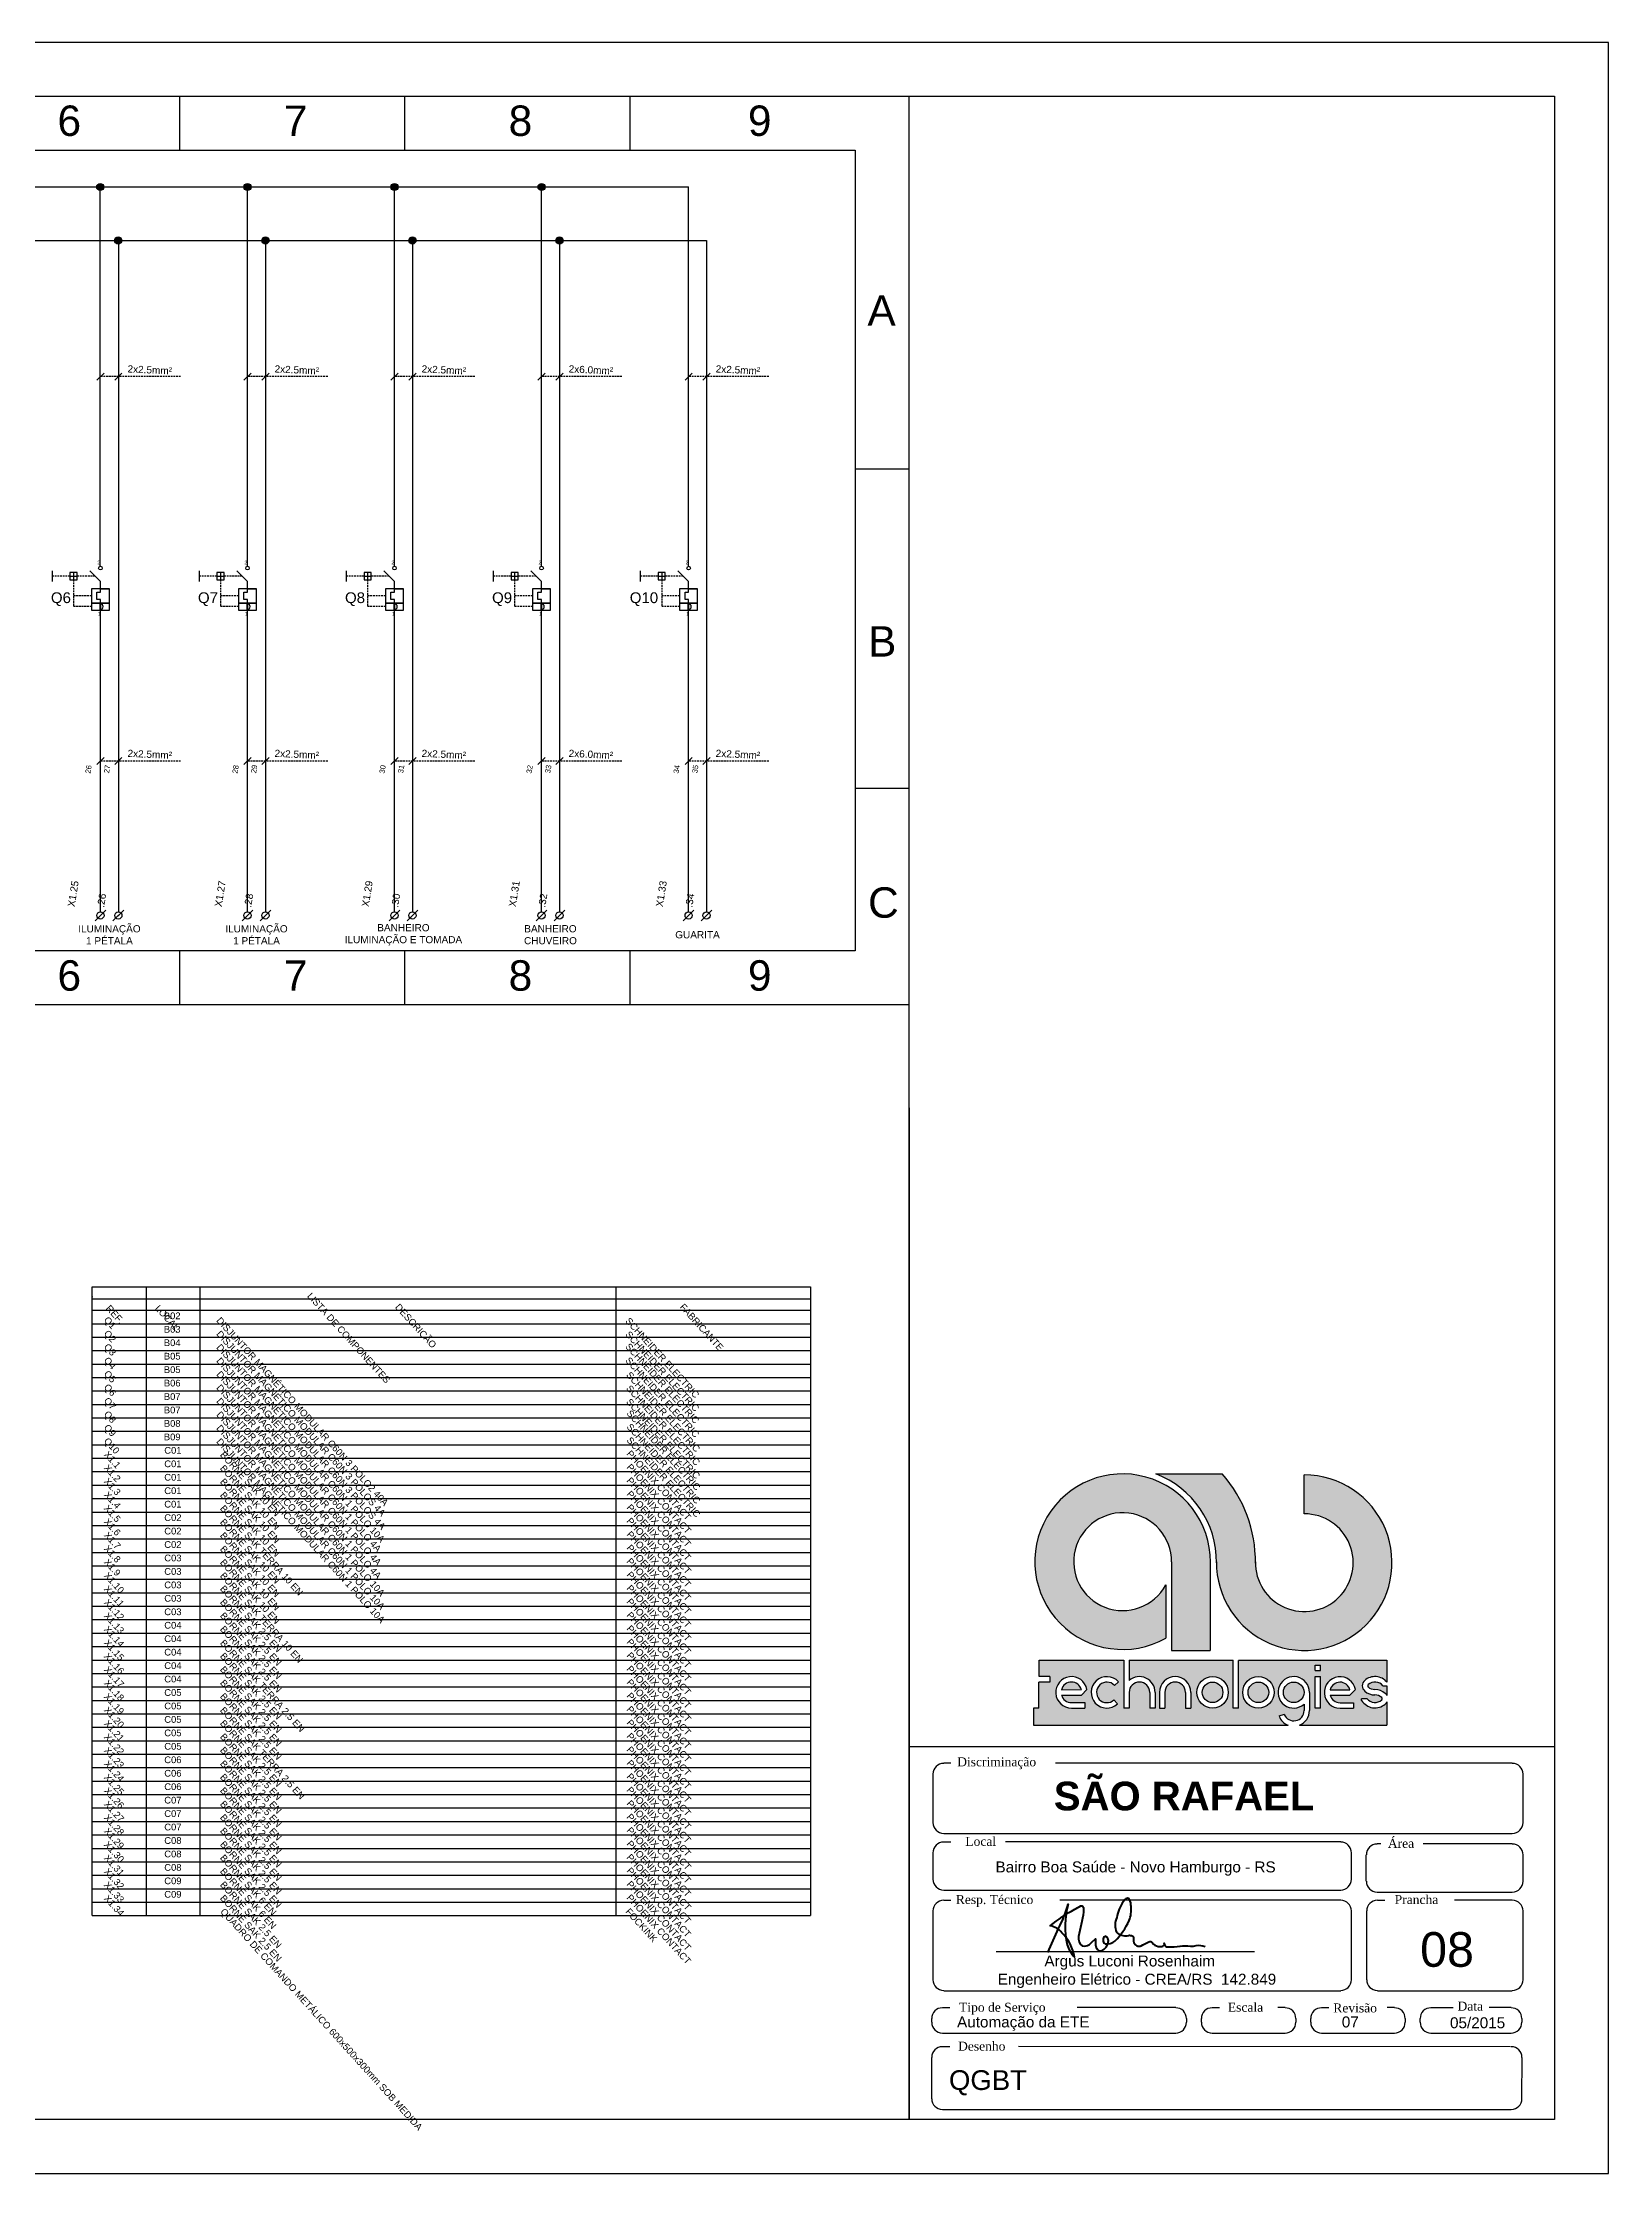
# Model space of a CAD drawing. Header units: millimetres. Extents: x 100 to 940, y 87 to 694.
# Drawn here: x 503 to 940, y 100 to 694 of the extents above; entities that cross this region are included whole.
import ezdxf
from ezdxf.enums import TextEntityAlignment as Align

# ---------------------------------------------------------------- set-up
doc = ezdxf.new("R2010")
doc.units = ezdxf.units.MM
doc.linetypes.add('DASHED', pattern=[0.75, 0.5, -0.25])
doc.layers.add('selo', color=7, linetype='Continuous')
doc.styles.add('Annotative', font='arial.ttf')
doc.styles.add('Notes', font='arial.ttf', dxfattribs={"height": 3})
doc.styles.get("Standard").update_dxf_attribs({"font": 'arial.ttf'})

msp = doc.modelspace()

# ---------------------------------------------------------------- hatches: boundary and pattern name
h = msp.add_hatch(color=256)
h.dxf.hatch_style = 1
h.paths.add_polyline_path([(520.47, 653.7, 1), (518.47, 653.7, 1)])
h = msp.add_hatch(color=256)
h.dxf.hatch_style = 1
h.paths.add_polyline_path([(561.53, 653.7, 1), (559.53, 653.7, 1)])
h = msp.add_hatch(color=256)
h.dxf.hatch_style = 1
h.paths.add_polyline_path([(602.53, 653.7, 1), (600.53, 653.7, 1)])
h = msp.add_hatch(color=256)
h.dxf.hatch_style = 1
h.paths.add_polyline_path([(643.53, 653.7, 1), (641.53, 653.7, 1)])
h = msp.add_hatch(color=256)
h.dxf.hatch_style = 1
h.paths.add_polyline_path([(525.47, 638.8, 1), (523.47, 638.8, 1)])
h = msp.add_hatch(color=256)
h.dxf.hatch_style = 1
h.paths.add_polyline_path([(566.53, 638.8, 1), (564.53, 638.8, 1)])
h = msp.add_hatch(color=256)
h.dxf.hatch_style = 1
h.paths.add_polyline_path([(607.53, 638.8, 1), (605.53, 638.8, 1)])
h = msp.add_hatch(color=256)
h.dxf.hatch_style = 1
h.paths.add_polyline_path([(648.53, 638.8, 1), (646.53, 638.8, 1)])
at = {"layer": 'selo'}
h = msp.add_hatch(color=0, dxfattribs=at)
h.dxf.hatch_style = 1
h.paths.add_polyline_path([(832.33, 294.98), (813.8, 294.98, -0.314958), (830.72, 270.21, 2.411144), (855.21, 294.7), (855.21, 283.86, -2.45129), (841.58, 270.52, 0.182443)])
h.paths.add_polyline_path([(835.35, 243.04), (806.37, 243.04), (806.37, 237.41, -0.642986), (813.63, 234.09), (813.63, 229.71), (812.12, 229.71), (812.12, 234.09, 1), (806.37, 234.09), (806.37, 229.71), (804.86, 229.71), (804.86, 243.04), (781.24, 243.04), (781.24, 238.48), (784.26, 238.48), (784.26, 236.97), (781.23, 236.97), (781.23, 229.71), (779.69, 229.71), (779.69, 224.92), (850.67, 224.92, -0.214084), (848.15, 227.48), (849.6, 227.91, 0.821242), (855.14, 229.01), (855.14, 230.78, -4.60202), (856.65, 234.09), (856.65, 229.01, -0.309238), (853.85, 224.92), (878.25, 224.92), (878.25, 231.45, -0.100697), (877.78, 230.83, -0.45988), (871.2, 231.81), (871.2, 232.32), (872.69, 232.32, 0.427074), (876.81, 232, 0.410877), (876.82, 232.63, 0.186203), (874.92, 233.36, -0.181325), (872.05, 234.44, -0.458616), (872.04, 237.41, -0.41774), (878.25, 236.93), (878.25, 243.04), (836.89, 243.04), (836.89, 229.71), (835.35, 229.71)])
h.paths.add_polyline_path([(834.02, 234.09, -1), (825.25, 234.09, -1)], flags=16)
h.paths.add_polyline_path([(832.51, 234.09, -1), (826.76, 234.09, -1)], flags=0)
h.paths.add_polyline_path([(846.79, 234.09, -1), (838.03, 234.09, -1)], flags=16)
h.paths.add_polyline_path([(845.28, 234.09, -1), (839.54, 234.09, -1)], flags=0)
h.paths.add_polyline_path([(823.59, 234.09), (823.59, 229.71), (822.08, 229.71), (822.08, 234.09, 1), (816.33, 234.09), (816.33, 229.71), (814.82, 229.71), (814.82, 234.09, -1)], flags=16)
h.paths.add_polyline_path([(858.22, 241.69), (859.76, 241.69), (859.76, 240.17), (858.22, 240.17)], flags=16)
h.paths.add_polyline_path([(858.22, 238.48), (859.76, 238.48), (859.76, 229.67), (858.22, 229.67)], flags=16)
h.paths.add_polyline_path([(869.47, 234.88), (867.94, 233.3), (862.39, 233.3, 0.338023), (865.17, 231.18), (868.91, 231.18), (868.91, 229.67), (865.17, 229.67, -2.123663)], flags=16)
h.paths.add_polyline_path([(862.38, 234.78, -0.767778), (867.94, 234.81)], flags=0)
h.paths.add_polyline_path([(803.38, 237.05), (802.27, 236.02, 2.414214), (802.1, 231.96), (803.12, 230.85, -2.414214)], flags=16)
h.paths.add_polyline_path([(794.59, 234.92), (793.05, 233.34), (787.51, 233.34, 0.338023), (790.28, 231.22), (794.03, 231.22), (794.03, 229.71), (790.28, 229.71, -2.123663)], flags=16)
h.paths.add_polyline_path([(793.05, 234.85), (787.5, 234.82, -0.767778)], flags=0)
h.paths.add_polyline_path([(826.76, 234.09, 1), (832.51, 234.09, 1)], flags=0)
h.paths.add_polyline_path([(845.28, 234.09, 1), (839.54, 234.09, 1)], flags=0)
h.paths.add_polyline_path([(849.39, 234.09, 1), (855.14, 234.09, 1)], flags=17)
h.paths.add_polyline_path([(867.94, 234.81, 0.767778), (862.38, 234.78)], flags=0)
h.paths.add_polyline_path([(874.9, 234.87, -0.181325), (877.77, 233.8, -0.101013), (878.25, 233.18), (878.25, 235.92), (877.13, 235.92, 0.427074), (873.01, 236.24, 0.410877), (873, 235.61, 0.186203)], flags=17)
h.paths.add_polyline_path([(793.05, 234.85, 0.767778), (787.5, 234.82)], flags=0)
h = msp.add_hatch(color=0, dxfattribs=at)
h.dxf.hatch_style = 1
h.paths.add_polyline_path([(816.57, 249.21), (816.57, 264.06, -8.182778), (818.19, 270.43), (818.19, 245.77), (829, 245.77), (829, 270.37, 3.718524)])
h = msp.add_hatch(color=0, dxfattribs=at)
h.dxf.hatch_style = 1
h.paths.add_polyline_path([(787.5, 234.82), (793.05, 234.85, 0.767778)])
h.paths.add_polyline_path([(826.76, 234.09, 1), (832.51, 234.09, 1)])
h.paths.add_polyline_path([(839.54, 234.09, 1), (845.28, 234.09, 1)])
h.paths.add_polyline_path([(862.38, 234.78), (867.94, 234.81, 0.767778)])

# ---------------------------------------------------------------- linework, layer by layer
for p, q in [((541.67, 664), (541.67, 679)), ((604.44, 664), (604.44, 679)), ((667.22, 664), (667.22, 679)), ((745, 115), (745, 679)), ((178.09, 653.7), (683.53, 653.7)), ((519.47, 547.96), (519.47, 653.7)), ((560.53, 547.96), (560.53, 653.7)), ((601.53, 547.96), (601.53, 653.7)), ((642.53, 547.96), (642.53, 653.7)), ((683.53, 547.96), (683.53, 653.7)), ((193.09, 638.8), (688.53, 638.8)), ((524.53, 638.8), (524.53, 451.64)), ((565.53, 638.8), (565.53, 451.64)), ((606.53, 638.8), (606.53, 451.64)), ((647.53, 638.8), (647.53, 451.64)), ((688.53, 638.8), (688.53, 451.64)), ((520.53, 601.83), (518.53, 599.83)), ((525.53, 601.83), (523.53, 599.83)), ((561.53, 601.83), (559.53, 599.83)), ((566.53, 601.83), (564.53, 599.83)), ((602.53, 601.83), (600.53, 599.83)), ((607.53, 601.83), (605.53, 599.83)), ((643.53, 601.83), (641.53, 599.83)), ((648.53, 601.83), (646.53, 599.83)), ((684.53, 601.83), (682.53, 599.83)), ((689.53, 601.83), (687.53, 599.83)), ((745, 575), (730, 575)), ((506.03, 546.72), (506.03, 543.72)), ((519.53, 543.72), (516.53, 546.72)), ((547.03, 546.72), (547.03, 543.72)), ((560.53, 543.72), (557.53, 546.72)), ((588.03, 546.72), (588.03, 543.72)), ((601.53, 543.72), (598.53, 546.72)), ((629.03, 546.72), (629.03, 543.72)), ((642.53, 543.72), (639.53, 546.72)), ((670.03, 546.72), (670.03, 543.72)), ((683.53, 543.72), (680.53, 546.72)), ((511.03, 545.22), (513.03, 545.22)), ((512.03, 546.22), (512.03, 544.22)), ((518.53, 538.72), (518.53, 540.72)), ((518.53, 540.72), (519.53, 540.71)), ((519.53, 541.72), (519.53, 543.72)), ((519.53, 540.71), (519.53, 541.72)), ((519.53, 541.72), (522.03, 541.72)), ((552.03, 545.22), (554.03, 545.22)), ((553.03, 546.22), (553.03, 544.22)), ((559.53, 538.72), (559.53, 540.72)), ((559.53, 540.72), (560.53, 540.71)), ((560.53, 541.72), (560.53, 543.72)), ((560.53, 540.71), (560.53, 541.72)), ((560.53, 541.72), (563.03, 541.72)), ((593.03, 545.22), (595.03, 545.22)), ((594.03, 546.22), (594.03, 544.22)), ((600.53, 538.72), (600.53, 540.72)), ((600.53, 540.72), (601.53, 540.71)), ((601.53, 541.72), (601.53, 543.72)), ((601.53, 540.71), (601.53, 541.72)), ((601.53, 541.72), (604.03, 541.72)), ((634.03, 545.22), (636.03, 545.22)), ((635.03, 546.22), (635.03, 544.22)), ((641.53, 538.72), (641.53, 540.72)), ((641.53, 540.72), (642.53, 540.71)), ((642.53, 541.72), (642.53, 543.72)), ((642.53, 540.71), (642.53, 541.72)), ((642.53, 541.72), (645.03, 541.72)), ((675.03, 545.22), (677.03, 545.22)), ((676.03, 546.22), (676.03, 544.22)), ((682.53, 538.72), (682.53, 540.72)), ((682.53, 540.72), (683.53, 540.71)), ((683.53, 541.72), (683.53, 543.72)), ((683.53, 540.71), (683.53, 541.72)), ((683.53, 541.72), (686.03, 541.72)), ((519.53, 538.72), (518.53, 538.72)), ((519.53, 537.72), (519.53, 538.72)), ((519.53, 451.64), (519.53, 535.72)), ((560.53, 538.72), (559.53, 538.72)), ((560.53, 537.72), (560.53, 538.72)), ((560.53, 451.64), (560.53, 535.72)), ((601.53, 538.72), (600.53, 538.72)), ((601.53, 537.72), (601.53, 538.72)), ((601.53, 451.64), (601.53, 535.72)), ((642.53, 538.72), (641.53, 538.72)), ((642.53, 537.72), (642.53, 538.72)), ((642.53, 451.64), (642.53, 535.72)), ((683.53, 538.72), (682.53, 538.72)), ((683.53, 537.72), (683.53, 538.72)), ((683.53, 451.64), (683.53, 535.72)), ((520.53, 494.68), (518.53, 492.68)), ((525.53, 494.68), (523.53, 492.68)), ((561.53, 494.68), (559.53, 492.68)), ((566.53, 494.68), (564.53, 492.68)), ((602.53, 494.68), (600.53, 492.68)), ((607.53, 494.68), (605.53, 492.68)), ((643.53, 494.68), (641.53, 492.68)), ((648.53, 494.68), (646.53, 492.68)), ((684.53, 494.68), (682.53, 492.68)), ((689.53, 494.68), (687.53, 492.68)), ((745, 486), (730, 486)), ((518.03, 449.14), (521.03, 452.14)), ((523.03, 449.14), (526.03, 452.14)), ((559.03, 449.14), (562.03, 452.14)), ((564.03, 449.14), (567.03, 452.14)), ((600.03, 449.14), (603.03, 452.14)), ((605.03, 449.14), (608.03, 452.14)), ((641.03, 449.14), (644.03, 452.14)), ((646.03, 449.14), (649.03, 452.14)), ((682.03, 449.14), (685.03, 452.14)), ((687.03, 449.14), (690.03, 452.14)), ((541.67, 425.74), (541.67, 440.74)), ((604.44, 425.74), (604.44, 440.74)), ((667.22, 425.74), (667.22, 440.74)), ((730, 425.74), (165, 425.74)), ((745, 425.74), (730, 425.74)), ((745, 397), (745, 115)), ((517.24, 171.85), (517.24, 347.08)), ((517.24, 347.08), (717.49, 347.08)), ((532.24, 347.08), (532.24, 171.85)), ((547.24, 347.08), (547.24, 171.85)), ((663.25, 347.08), (663.25, 171.85)), ((717.49, 347.08), (717.49, 171.85)), ((517.24, 343.82), (717.49, 343.82)), ((517.24, 340.6), (717.49, 340.6)), ((517.24, 336.85), (717.49, 336.85)), ((517.24, 333.1), (717.49, 333.1)), ((517.24, 329.35), (717.49, 329.35)), ((517.24, 325.6), (717.49, 325.6)), ((517.24, 321.85), (717.49, 321.85)), ((517.24, 318.1), (717.49, 318.1)), ((517.24, 314.35), (717.49, 314.35)), ((517.24, 310.6), (717.49, 310.6)), ((517.24, 306.85), (717.49, 306.85)), ((517.24, 303.1), (717.49, 303.1)), ((517.24, 299.35), (717.49, 299.35)), ((517.24, 295.6), (717.49, 295.6)), ((517.24, 291.85), (717.49, 291.85)), ((517.24, 288.1), (717.49, 288.1)), ((517.24, 284.35), (717.49, 284.35)), ((517.24, 280.6), (717.49, 280.6)), ((517.24, 276.85), (717.49, 276.85)), ((517.24, 273.1), (717.49, 273.1)), ((517.24, 269.35), (717.49, 269.35)), ((517.24, 265.6), (717.49, 265.6)), ((517.24, 261.85), (717.49, 261.85)), ((517.24, 258.1), (717.49, 258.1)), ((517.24, 254.35), (717.49, 254.35)), ((517.24, 250.6), (717.49, 250.6)), ((517.24, 246.85), (717.49, 246.85)), ((517.24, 243.1), (717.49, 243.1)), ((517.24, 239.35), (717.49, 239.35)), ((517.24, 235.6), (717.49, 235.6)), ((517.24, 235.6), (717.49, 235.6)), ((517.24, 231.85), (717.49, 231.85)), ((517.24, 228.1), (717.49, 228.1)), ((517.24, 224.35), (717.49, 224.35)), ((517.24, 220.6), (717.49, 220.6)), ((517.24, 216.85), (717.49, 216.85)), ((517.24, 213.1), (717.49, 213.1)), ((517.24, 209.35), (717.49, 209.35)), ((517.24, 205.6), (717.49, 205.6)), ((517.24, 201.85), (717.49, 201.85)), ((517.24, 198.1), (717.49, 198.1)), ((517.24, 194.35), (717.49, 194.35)), ((517.24, 190.6), (717.49, 190.6)), ((517.24, 186.85), (717.49, 186.85)), ((517.24, 183.1), (717.49, 183.1)), ((517.24, 179.35), (717.49, 179.35)), ((517.24, 175.6), (717.49, 175.6)), ((517.24, 171.85), (717.49, 171.85))]:
    msp.add_line(p, q)
at = {"linetype": 'DASHED'}
for p, q in [((541.89, 600.83), (519.53, 600.83)), ((582.89, 600.83), (560.53, 600.83)), ((623.89, 600.83), (601.53, 600.83)), ((664.89, 600.83), (642.53, 600.83)), ((705.89, 600.83), (683.53, 600.83)), ((511.03, 545.22), (506.03, 545.22)), ((512.03, 544.22), (512.03, 536.72)), ((518.03, 545.22), (513.03, 545.22)), ((552.03, 545.22), (547.03, 545.22)), ((553.03, 544.22), (553.03, 536.72)), ((559.03, 545.22), (554.03, 545.22)), ((593.03, 545.22), (588.03, 545.22)), ((594.03, 544.22), (594.03, 536.72)), ((600.03, 545.22), (595.03, 545.22)), ((634.03, 545.22), (629.03, 545.22)), ((635.03, 544.22), (635.03, 536.72)), ((641.03, 545.22), (636.03, 545.22)), ((675.03, 545.22), (670.03, 545.22)), ((676.03, 544.22), (676.03, 536.72)), ((682.03, 545.22), (677.03, 545.22)), ((517.03, 539.72), (512.03, 539.72)), ((517.03, 536.72), (512.03, 536.72)), ((558.03, 539.72), (553.03, 539.72)), ((558.03, 536.72), (553.03, 536.72)), ((599.03, 539.72), (594.03, 539.72)), ((599.03, 536.72), (594.03, 536.72)), ((640.03, 539.72), (635.03, 539.72)), ((640.03, 536.72), (635.03, 536.72)), ((681.03, 539.72), (676.03, 539.72)), ((681.03, 536.72), (676.03, 536.72)), ((541.89, 493.68), (519.53, 493.68)), ((582.89, 493.68), (560.53, 493.68)), ((623.89, 493.68), (601.53, 493.68)), ((664.89, 493.68), (642.53, 493.68)), ((705.89, 493.68), (683.53, 493.68))]:
    msp.add_line(p, q, dxfattribs=at)
at = {"lineweight": 40}
for p, q in [((519.53, 535.72), (519.53, 537.72)), ((560.53, 535.72), (560.53, 537.72)), ((601.53, 535.72), (601.53, 537.72)), ((642.53, 535.72), (642.53, 537.72)), ((683.53, 535.72), (683.53, 537.72))]:
    msp.add_line(p, q, dxfattribs=at)
for points in [[(100, 100), (940, 100), (940, 693.94), (100, 693.94)], [(150, 679), (925, 679), (925, 115), (150, 115)], [(165, 664), (730, 664), (730, 440.74), (165, 440.74)], [(511.03, 544.22), (513.03, 544.22), (513.03, 546.22), (511.03, 546.22)], [(517.03, 537.72), (522.03, 537.72), (522.03, 541.71), (517.03, 541.72)], [(552.03, 544.22), (554.03, 544.22), (554.03, 546.22), (552.03, 546.22)], [(558.03, 537.72), (563.03, 537.72), (563.03, 541.71), (558.03, 541.72)], [(593.03, 544.22), (595.03, 544.22), (595.03, 546.22), (593.03, 546.22)], [(599.03, 537.72), (604.03, 537.72), (604.03, 541.71), (599.03, 541.72)], [(634.03, 544.22), (636.03, 544.22), (636.03, 546.22), (634.03, 546.22)], [(640.03, 537.72), (645.03, 537.72), (645.03, 541.71), (640.03, 541.72)], [(675.03, 544.22), (677.03, 544.22), (677.03, 546.22), (675.03, 546.22)], [(681.03, 537.72), (686.03, 537.72), (686.03, 541.71), (681.03, 541.72)], [(517.03, 535.72), (522.03, 535.72), (522.03, 537.72), (517.03, 537.72)], [(558.03, 535.72), (563.03, 535.72), (563.03, 537.72), (558.03, 537.72)], [(599.03, 535.72), (604.03, 535.72), (604.03, 537.72), (599.03, 537.72)], [(640.03, 535.72), (645.03, 535.72), (645.03, 537.72), (640.03, 537.72)], [(681.03, 535.72), (686.03, 535.72), (686.03, 537.72), (681.03, 537.72)]]:
    msp.add_lwpolyline(points, close=True)
for centre, radius in [((519.47, 653.7), 1), ((560.53, 653.7), 1), ((601.53, 653.7), 1), ((642.53, 653.7), 1), ((524.47, 638.8), 1), ((565.53, 638.8), 1), ((606.53, 638.8), 1), ((647.53, 638.8), 1), ((519.53, 547.46), 0.5), ((560.53, 547.46), 0.5), ((601.53, 547.46), 0.5), ((642.53, 547.46), 0.5), ((683.53, 547.46), 0.5), ((519.53, 450.64), 1), ((524.53, 450.64), 1), ((560.53, 450.64), 1), ((565.53, 450.64), 1), ((601.53, 450.64), 1), ((606.53, 450.64), 1), ((642.53, 450.64), 1), ((647.53, 450.64), 1), ((683.53, 450.64), 1), ((688.53, 450.64), 1)]:
    msp.add_circle(centre, radius)
for centre in [(519.53, 536.72), (560.53, 536.72), (601.53, 536.72), (642.53, 536.72), (683.53, 536.72)]:
    msp.add_arc(centre, 0.75, 270, 90)
for p in [(524.53, 450.64), (517.24, 344.35), (517.24, 344.35)]:
    msp.add_point(p)
at = {"layer": 'selo', "color": 0}
for p, q in [((813.8, 294.98), (832.33, 294.98)), ((855.21, 283.86), (855.21, 294.7)), ((818.19, 270.43), (818.19, 245.77)), ((829, 270.37), (829, 245.77)), ((816.57, 264.06), (816.57, 249.21)), ((818.19, 245.77), (829, 245.77)), ((781.24, 238.48), (781.24, 243.04)), ((781.24, 243.04), (804.86, 243.04)), ((784.26, 238.48), (781.24, 238.48)), ((784.26, 238.48), (784.26, 236.97)), ((804.86, 243.04), (804.86, 229.71)), ((806.37, 243.04), (806.37, 237.41)), ((806.37, 243.04), (835.35, 243.04)), ((835.35, 229.71), (835.35, 243.04)), ((836.89, 243.04), (878.25, 243.04)), ((836.89, 229.71), (836.89, 243.01)), ((858.22, 240.17), (858.22, 241.69)), ((858.22, 241.69), (859.76, 241.69)), ((858.22, 240.17), (859.76, 240.17)), ((858.22, 229.67), (858.22, 238.48)), ((858.22, 238.48), (859.76, 238.48)), ((859.76, 240.17), (859.76, 241.69)), ((859.76, 229.67), (859.76, 238.48)), ((878.25, 243.04), (878.25, 236.93)), ((781.23, 229.71), (781.23, 236.97)), ((784.26, 236.97), (781.23, 236.97)), ((787.5, 234.82), (793.05, 234.85)), ((787.51, 233.34), (793.05, 233.34)), ((793.05, 233.34), (794.59, 234.92)), ((802.1, 231.96), (803.12, 230.85)), ((802.27, 236.02), (803.38, 237.05)), ((806.37, 234.09), (806.37, 229.71)), ((812.12, 234.09), (812.12, 229.71)), ((813.63, 234.09), (813.63, 229.71)), ((814.82, 234.09), (814.82, 229.71)), ((816.33, 234.09), (816.33, 229.71)), ((822.08, 234.09), (822.08, 229.71)), ((823.59, 234.09), (823.59, 229.71)), ((856.65, 234.09), (856.65, 229.01)), ((862.38, 234.78), (867.94, 234.81)), ((862.39, 233.3), (867.94, 233.3)), ((867.94, 233.3), (869.47, 234.88)), ((872.69, 232.32), (871.2, 232.32)), ((871.2, 231.81), (871.2, 232.32)), ((877.13, 235.92), (878.25, 235.92)), ((878.25, 235.92), (878.25, 233.18)), ((781.23, 229.71), (779.69, 229.71)), ((779.69, 229.71), (779.69, 224.92)), ((790.28, 231.22), (794.03, 231.22)), ((790.28, 229.71), (794.03, 229.71)), ((794.03, 231.22), (794.03, 229.71)), ((806.37, 229.71), (804.86, 229.71)), ((813.63, 229.71), (812.12, 229.71)), ((814.82, 229.71), (816.33, 229.71)), ((822.08, 229.71), (823.59, 229.71)), ((830.17, 229.74), (829.63, 229.71)), ((836.89, 229.71), (835.35, 229.71)), ((849.6, 227.91), (848.15, 227.48)), ((855.14, 230.78), (855.14, 229.01)), ((859.76, 229.67), (858.22, 229.67)), ((865.17, 231.18), (868.91, 231.18)), ((865.17, 229.67), (868.91, 229.67)), ((868.91, 231.18), (868.91, 229.67)), ((878.25, 231.45), (878.25, 224.92)), ((779.69, 224.92), (850.67, 224.92)), ((853.85, 224.92), (878.25, 224.92)), ((745, 219), (925, 219)), ((756.69, 214.33), (754.66, 214.33)), ((913.21, 214.33), (785.84, 214.33)), ((751.61, 211.28), (751.61, 197.78)), ((916.26, 197.78), (916.26, 211.28)), ((754.66, 194.73), (913.21, 194.73)), ((754.66, 192.4), (756.69, 192.4)), ((865.35, 192.4), (771.93, 192.4)), ((876.56, 191.84), (875.51, 191.84)), ((913.21, 191.84), (888.36, 191.84)), ((751.61, 189.35), (751.61, 181.99)), ((868.39, 181.99), (868.39, 189.35)), ((872.46, 181.43), (872.46, 188.79)), ((916.26, 181.43), (916.26, 188.79)), ((754.66, 178.94), (865.35, 178.94)), ((875.51, 178.39), (913.21, 178.39)), ((751.61, 173.14), (751.61, 153.98)), ((754.66, 176.19), (756.69, 176.19)), ((865.35, 176.19), (787, 176.19)), ((868.39, 153.98), (868.39, 173.14)), ((872.55, 173.14), (872.55, 153.98)), ((875.6, 176.19), (877.63, 176.19)), ((913.21, 176.19), (897.13, 176.19)), ((916.26, 153.98), (916.26, 173.14)), ((769.31, 161.86), (841.3, 161.86)), ((754.66, 150.93), (865.35, 150.93)), ((875.6, 150.93), (913.21, 150.93)), ((751.26, 143.15), (751.26, 142.13)), ((754.31, 146.2), (756.34, 146.2)), ((819.36, 146.2), (791.92, 146.2)), ((822.41, 142.13), (822.41, 143.15)), ((826.47, 143.15), (826.47, 142.13)), ((829.52, 146.2), (831.56, 146.2)), ((849.85, 146.2), (847.82, 146.2)), ((852.9, 142.13), (852.9, 143.15)), ((856.97, 143.15), (856.97, 142.13)), ((860.01, 146.2), (862.05, 146.2)), ((880.34, 146.2), (878.31, 146.2)), ((883.39, 142.13), (883.39, 143.15)), ((887.46, 143.15), (887.46, 142.13)), ((890.51, 146.2), (896.7, 146.2)), ((912.87, 146.2), (906.79, 146.2)), ((915.92, 142.13), (915.92, 143.15)), ((754.31, 139.08), (819.36, 139.08)), ((829.52, 139.08), (849.85, 139.08)), ((860.01, 139.08), (880.34, 139.08)), ((890.51, 139.08), (912.87, 139.08)), ((751.26, 132.31), (751.26, 120.82)), ((754.31, 135.36), (756.34, 135.36)), ((912.72, 135.31), (775.47, 135.36)), ((915.89, 120.81), (915.94, 132.31)), ((754.31, 117.82), (912.89, 117.82))]:
    msp.add_line(p, q, dxfattribs=at)
msp.add_lwpolyline([(745, 115), (745, 219), (925, 219), (925, 115)], close=True, dxfattribs=at)
at = {"layer": 'selo', "color": 0, "linetype": 'Continuous', "lineweight": 40, "transparency": 33554687}
msp.add_lwpolyline([(783.71, 161.57), (786.63, 168.22, 0.05993), (789.33, 175.04, 0.114734), (789.08, 163.67, 0.105575), (791.11, 160.29, 0.152792), (787.63, 167.08, 0.174248), (784.39, 169.03, -0.042414), (791.18, 173.62, 0.031525), (792.89, 174.61, -0.590951), (793.63, 173.83, -0.072), (793.17, 170.24), (792.28, 166.01, 0.292783), (793.28, 163.42, 0.292783), (795.87, 164.34), (797.01, 165.37, 0.084237), (797.12, 163.21, 0.426622), (798.79, 162.03, 0.240648), (800.53, 164.41, 0.382176), (799.64, 166.16, 0.493606), (799.64, 163.99, 0.220907), (802.42, 164.77, 0.080728), (806.4, 170.45, 0.11357), (806.91, 174.35, 0.101958), (806.48, 176.38, 0.356196), (805.74, 176.66, 0.192525), (804.76, 175.82, 0.098877), (802.91, 171.31, 0.195151), (802.81, 167.22, 0.246302), (805.86, 166.26, -0.124424), (807.06, 166.31, -0.323775), (807.56, 165.76, 0.115641), (807.71, 164.34, 0.432756), (809.7, 163.42, -0.031443), (811.86, 164.54, -0.343208), (812.82, 164.33, 0.248336), (814.47, 163.28), (815.44, 163.24, 0.553873), (816.15, 164.19, 0.474188), (817.24, 163.13, 0.048993), (820.55, 163.35, -0.070964), (823.46, 163.31, 0.086771), (825.09, 163.52, -0.151332), (827.53, 163.24)], format="xyb", dxfattribs=at)
at = {"layer": 'selo', "color": 0}
for centre, radius in [((829.63, 234.09), 4.38), ((842.41, 234.09), 4.38), ((829.63, 234.09), 2.87), ((842.41, 234.09), 2.87), ((852.26, 234.09), 2.87)]:
    msp.add_circle(centre, radius, dxfattribs=at)
for centre, radius, start, end in [((804.54, 270.51), 24.47, 359.67995, 299.47158), ((804.56, 270.5), 26.17, 359.37989, 69.30885), ((855.19, 270.24), 24.47, 179.36588, 89.95278), ((804.56, 270.5), 37.02, 359.35419, 41.3911), ((804.55, 270.5), 13.64, 359.69791, 331.82812), ((855.21, 270.23), 13.63, 178.81377, 90), ((790.28, 234.09), 4.38, 10.86006, 270), ((800.16, 234.08), 4.38, 42.62208, 312.62208), ((809.24, 234.09), 4.38, 0, 130.96179), ((819.2, 234.09), 4.38, 0, 180), ((852.26, 234.09), 4.38, 0, 310.96179), ((865.17, 234.05), 4.38, 10.86006, 270), ((874.91, 234.1), 4.38, 40.22623, 130.91522), ((790.28, 234.09), 2.87, 15.26166, 165.32676), ((790.28, 234.09), 2.87, 195.29423, 270), ((800.16, 234.08), 2.87, 42.62208, 312.62208), ((809.24, 234.09), 2.87, 0, 180), ((819.2, 234.09), 2.87, 0, 180), ((865.17, 234.05), 2.87, 15.26166, 165.32676), ((865.17, 234.05), 2.87, 195.29423, 270), ((874.91, 234.14), 4.38, 212.12828, 310.91522), ((873.33, 235.92), 1.96, 130.76197, 229.30976), ((874.91, 237.73), 4.37, 229.01082, 270.04177), ((874.91, 234.13), 2.86, 219.28503, 311.78937), ((873.33, 235.92), 0.45, 127.13552, 232.25915), ((874.9, 237.7), 2.82, 227.77573, 270.15365), ((874.91, 234.11), 2.86, 39.28503, 131.78937), ((874.91, 230.51), 4.37, 49.01082, 90.04177), ((874.92, 230.54), 2.82, 47.77573, 90.15365), ((876.49, 232.32), 0.45, 307.13552, 52.25915), ((876.49, 232.32), 1.96, 26.23751, 49.30976), ((852.26, 229.01), 4.38, 200.39961, 248.7344), ((852.26, 229.01), 2.87, 202.42288, 0), ((852.26, 229.01), 4.38, 291.2656, 0), ((876.49, 232.32), 1.96, 310.76197, 333.76249), ((754.66, 211.28), 3, 90, 180), ((913.21, 211.28), 3, 0, 90), ((754.66, 197.78), 3, 180, 270), ((913.21, 197.78), 3, 270, 0), ((754.66, 189.35), 3, 90, 180), ((865.35, 189.35), 3, 0, 90), ((875.51, 188.79), 3, 90, 180), ((913.21, 188.79), 3, 0, 90), ((754.66, 181.99), 3, 180, 270), ((865.35, 181.99), 3, 270, 0), ((875.51, 181.43), 3, 180, 270), ((913.21, 181.43), 3, 270, 0), ((754.66, 173.14), 3, 90, 180), ((865.35, 173.14), 3, 0, 90), ((875.6, 173.14), 3, 90, 180), ((913.21, 173.14), 3, 0, 90), ((754.66, 153.98), 3, 180, 270), ((865.35, 153.98), 3, 270, 0), ((875.6, 153.98), 3, 180, 270), ((913.21, 153.98), 3, 270, 0), ((754.31, 143.15), 3, 90, 180), ((819.36, 143.15), 3, 0, 90), ((829.52, 143.15), 3, 90, 180), ((849.85, 143.15), 3, 0, 90), ((860.01, 143.15), 3, 90, 180), ((880.34, 143.15), 3, 0, 90), ((890.51, 143.15), 3, 90, 180), ((912.87, 143.15), 3, 0, 90), ((754.31, 142.13), 3, 180, 270), ((819.36, 142.13), 3, 270, 0), ((829.52, 142.13), 3, 180, 270), ((849.85, 142.13), 3, 270, 0), ((860.01, 142.13), 3, 180, 270), ((880.34, 142.13), 3, 270, 0), ((890.51, 142.13), 3, 180, 270), ((912.87, 142.13), 3, 270, 0), ((754.31, 132.31), 3, 90, 180), ((912.89, 132.31), 3, 0, 90), ((754.31, 120.82), 3, 180, 270), ((912.89, 120.82), 3, 270, 0)]:
    msp.add_arc(centre, radius, start, end, dxfattribs=at)

# ---------------------------------------------------------------- texts
at = {"style": 'Notes'}
for s, height, p in [('6', 8.48, (507.55, 667.93)), ('7', 8.48, (570.69, 667.93)), ('8', 8.48, (633.34, 667.93)), ('9', 8.48, (700.07, 667.93)), ('A', 8.48, (733.39, 615.03)), ('2', 1, (518.69, 548.53)), ('2', 1, (559.69, 548.53)), ('2', 1, (600.69, 548.53)), ('2', 1, (641.69, 548.53)), ('2', 1, (682.69, 548.53)), ('Q6', 3, (505.72, 537.71)), ('Q7', 3, (546.72, 537.71)), ('Q8', 3, (587.72, 537.71)), ('Q9', 3, (628.72, 537.71)), ('Q10', 3, (667.12, 537.71)), ('1', 1, (518.84, 534.19)), ('1', 1, (559.84, 534.19)), ('1', 1, (600.84, 534.19)), ('1', 1, (641.84, 534.19)), ('1', 1, (682.84, 534.19)), ('B', 8.48, (733.57, 522.79)), ('C', 8.48, (733.57, 450.01)), ('6', 8.48, (507.55, 429.67)), ('7', 8.48, (570.69, 429.67)), ('8', 8.48, (633.34, 429.67)), ('9', 8.48, (700.07, 429.67)), ('B02', 1.875, (537.21, 338.1)), ('B03', 1.875, (537.21, 334.35)), ('B04', 1.875, (537.21, 330.6)), ('B05', 1.875, (537.21, 326.85)), ('B05', 1.875, (537.21, 323.1)), ('B06', 1.875, (537.21, 319.35)), ('B07', 1.875, (537.21, 315.6)), ('B07', 1.875, (537.21, 311.85)), ('B08', 1.875, (537.21, 308.1)), ('B09', 1.875, (537.21, 304.35)), ('C01', 1.875, (537.33, 300.6)), ('C01', 1.875, (537.33, 296.85)), ('C01', 1.875, (537.33, 293.1)), ('C01', 1.875, (537.33, 289.35)), ('C01', 1.875, (537.33, 285.6)), ('C02', 1.875, (537.33, 281.85)), ('C02', 1.875, (537.33, 278.1)), ('C02', 1.875, (537.33, 274.35)), ('C03', 1.875, (537.33, 270.6)), ('C03', 1.875, (537.33, 266.85)), ('C03', 1.875, (537.33, 263.1)), ('C03', 1.875, (537.33, 259.35)), ('C03', 1.875, (537.33, 255.6)), ('C04', 1.875, (537.33, 251.85)), ('C04', 1.875, (537.33, 248.1)), ('C04', 1.875, (537.33, 244.35)), ('C04', 1.875, (537.33, 240.6)), ('C04', 1.875, (537.33, 236.85)), ('C05', 1.875, (537.33, 233.1)), ('C05', 1.875, (537.33, 229.35)), ('C05', 1.875, (537.33, 225.6)), ('C05', 1.875, (537.33, 221.85)), ('C05', 1.875, (537.33, 218.1)), ('C06', 1.875, (537.33, 214.35)), ('C06', 1.875, (537.33, 210.6)), ('C06', 1.875, (537.33, 206.85)), ('C07', 1.875, (537.33, 203.1)), ('C07', 1.875, (537.33, 199.35)), ('C07', 1.875, (537.33, 195.6)), ('C08', 1.875, (537.33, 191.85)), ('C08', 1.875, (537.33, 188.1)), ('C08', 1.875, (537.33, 184.35)), ('C09', 1.875, (537.33, 180.6)), ('C09', 1.875, (537.33, 176.85))]:
    msp.add_text(s, height=height, dxfattribs=at).set_placement(p)
for s, height, rotation, p in [('2x2.5mm²', 2, 357.27678, (527.04, 602.01)), ('2x2.5mm²', 2, 357.27678, (568.04, 602.01)), ('2x2.5mm²', 2, 357.27678, (609.04, 602.01)), ('2x6.0mm²', 2, 357.27678, (650.04, 602.01)), ('2x2.5mm²', 2, 357.27678, (691.04, 602.01)), ('2x2.5mm²', 2, 357.27678, (527.04, 494.86)), ('2x2.5mm²', 2, 357.27678, (568.04, 494.86)), ('2x2.5mm²', 2, 357.27678, (609.04, 494.86)), ('2x6.0mm²', 2, 357.27678, (650.04, 494.86)), ('2x2.5mm²', 2, 357.27678, (691.04, 494.86)), ('LISTA DE COMPONENTES', 1.875, 312.16458, (577.03, 344.44)), ('Q1', 1.875, 312.16458, (520.34, 337.78)), ('REF.', 1.875, 312.16458, (520.9, 341.02)), ('LOCAL.', 1.875, 312.16458, (534.61, 341.02)), ('DISJUNTOR MAGNÉTICO MODULAR C60N 3 POLO2 40A', 1.875, 312.16458, (551.71, 337.63)), ('DESCRIÇÃO', 1.875, 312.16458, (601.55, 341.37)), ('FABRICANTE', 1.875, 312.16458, (680.91, 341.39)), ('Q2', 1.875, 312.16458, (520.34, 334.03)), ('DISJUNTOR MAGNÉTICO MODULAR C60N 3 POLOS 4A', 1.875, 312.16458, (551.71, 333.88)), ('SCHNEIDER ELECTRIC', 1.875, 312.16458, (665.75, 337.49)), ('SCHNEIDER ELECTRIC', 1.875, 312.16458, (665.75, 333.74)), ('Q3', 1.875, 312.16458, (520.34, 330.28)), ('Q4', 1.875, 312.16458, (520.34, 326.53)), ('DISJUNTOR MAGNÉTICO MODULAR C60N 3 POLOS 4A', 1.875, 312.16458, (551.71, 330.13)), ('DISJUNTOR MAGNÉTICO MODULAR C60N 1 POLO 10A', 1.875, 312.16458, (551.71, 326.38)), ('SCHNEIDER ELECTRIC', 1.875, 312.16458, (665.75, 330.35)), ('SCHNEIDER ELECTRIC', 1.875, 312.16458, (665.75, 326.49)), ('Q5', 1.875, 312.16458, (520.34, 322.78)), ('DISJUNTOR MAGNÉTICO MODULAR C60N 1 POLO 4A', 1.875, 312.16458, (551.71, 322.63)), ('SCHNEIDER ELECTRIC', 1.875, 312.16458, (665.98, 322.43)), ('Q6', 1.875, 312.16458, (520.34, 319.03)), ('Q7', 1.875, 312.16458, (520.34, 315.28)), ('DISJUNTOR MAGNÉTICO MODULAR C60N 1 POLO 4A', 1.875, 312.16458, (551.71, 318.88)), ('DISJUNTOR MAGNÉTICO MODULAR C60N 1 POLO 4A', 1.875, 312.16458, (551.71, 315.13)), ('SCHNEIDER ELECTRIC', 1.875, 312.16458, (665.98, 318.68)), ('SCHNEIDER ELECTRIC', 1.875, 312.16458, (665.98, 314.93)), ('Q8', 1.875, 312.16458, (520.34, 311.53)), ('DISJUNTOR MAGNÉTICO MODULAR C60N 1 POLO 10A', 1.875, 312.16458, (551.71, 311.38)), ('SCHNEIDER ELECTRIC', 1.875, 312.16458, (666.1, 311.74)), ('SCHNEIDER ELECTRIC', 1.875, 312.16458, (666.1, 307.99)), ('Q9', 1.875, 312.16458, (520.34, 307.78)), ('Q10', 1.875, 312.16458, (520.34, 304.03)), ('DISJUNTOR MAGNÉTICO MODULAR C60N 1 POLO 10A', 1.875, 312.16458, (551.71, 307.63)), ('DISJUNTOR MAGNÉTICO MODULAR C60N 1 POLO 10A', 1.875, 312.16458, (551.71, 303.88)), ('SCHNEIDER ELECTRIC', 1.875, 312.16458, (666.1, 304.24)), ('X1.1', 1.875, 312.16458, (520.35, 300.28)), ('X1.2', 1.875, 312.16458, (520.35, 296.53)), ('BORNE SAK 10 EN', 1.875, 312.16458, (552.73, 300.19)), ('BORNE SAK 10 EN', 1.875, 312.16458, (552.73, 296.44)), ('PHOENIX CONTACT', 1.875, 312.16458, (666.1, 300.49)), ('PHOENIX CONTACT', 1.875, 312.16458, (666.1, 296.74)), ('X1.3', 1.875, 312.16458, (520.35, 292.78)), ('BORNE SAK 10 EN', 1.875, 312.16458, (552.73, 292.69)), ('PHOENIX CONTACT', 1.875, 312.16458, (666.1, 292.99)), ('X1.4', 1.875, 312.16458, (520.35, 289.03)), ('X1.5', 1.875, 312.16458, (520.35, 285.28)), ('BORNE SAK 10 EN', 1.875, 312.16458, (552.73, 288.94)), ('BORNE SAK TERRA 10 EN ', 1.875, 312.16458, (552.73, 285.24)), ('PHOENIX CONTACT', 1.875, 312.16458, (666.1, 289.24)), ('PHOENIX CONTACT', 1.875, 312.16458, (666.1, 285.49)), ('X1.6', 1.875, 312.16458, (520.35, 281.53)), ('BORNE SAK 10 EN', 1.875, 312.16458, (552.73, 281.44)), ('PHOENIX CONTACT', 1.875, 312.16458, (666.1, 281.74)), ('X1.7', 1.875, 312.16458, (520.35, 277.78)), ('X1.8', 1.875, 312.16458, (520.35, 274.03)), ('BORNE SAK 10 EN', 1.875, 312.16458, (552.73, 277.69)), ('BORNE SAK 10 EN', 1.875, 312.16458, (552.73, 273.94)), ('PHOENIX CONTACT', 1.875, 312.16458, (666.1, 277.99)), ('PHOENIX CONTACT', 1.875, 312.16458, (666.1, 274.24)), ('X1.9', 1.875, 312.16458, (520.35, 270.28)), ('X1.10', 1.875, 312.16458, (520.35, 266.53)), ('BORNE SAK 10 EN', 1.875, 312.16458, (552.73, 270.19)), ('BORNE SAK TERRA 10 EN ', 1.875, 312.16458, (552.73, 266.49)), ('PHOENIX CONTACT', 1.875, 312.16458, (666.1, 270.49)), ('PHOENIX CONTACT', 1.875, 312.16458, (666.1, 266.74)), ('X1.11', 1.875, 312.16458, (520.35, 262.78)), ('BORNE SAK 2.5 EN', 1.875, 312.16458, (552.73, 262.86)), ('PHOENIX CONTACT', 1.875, 312.16458, (666.1, 262.99)), ('X1:12', 1.875, 312.16458, (520.35, 259.03)), ('X1.13', 1.875, 312.16458, (520.35, 255.28)), ('BORNE SAK 2.5 EN', 1.875, 312.16458, (552.73, 259.11)), ('BORNE SAK 2.5 EN', 1.875, 312.16458, (552.73, 255.36)), ('PHOENIX CONTACT', 1.875, 312.16458, (666.1, 259.24)), ('PHOENIX CONTACT', 1.875, 312.16458, (666.1, 255.49)), ('X1.14', 1.875, 312.16458, (520.35, 251.53)), ('BORNE SAK 2.5 EN', 1.875, 312.16458, (552.73, 251.61)), ('PHOENIX CONTACT', 1.875, 312.16458, (666.1, 251.74)), ('X1.15', 1.875, 312.16458, (520.35, 247.78)), ('X1.16', 1.875, 312.16458, (520.35, 244.03)), ('BORNE SAK TERRA 2.5 EN ', 1.875, 312.16458, (552.73, 247.74)), ('BORNE SAK 2.5 EN', 1.875, 312.16458, (552.73, 244.11)), ('PHOENIX CONTACT', 1.875, 312.16458, (666.1, 247.99)), ('PHOENIX CONTACT', 1.875, 312.16458, (666.1, 244.24)), ('X1.17', 1.875, 312.16458, (520.35, 240.28)), ('X1.18', 1.875, 312.16458, (520.35, 236.53)), ('BORNE SAK 2.5 EN', 1.875, 312.16458, (552.73, 240.36)), ('BORNE SAK 2.5 EN', 1.875, 312.16458, (552.73, 236.61)), ('PHOENIX CONTACT', 1.875, 312.16458, (666.1, 240.49)), ('PHOENIX CONTACT', 1.875, 312.16458, (666.1, 236.74)), ('X1.19', 1.875, 312.16458, (520.35, 232.78)), ('BORNE SAK 2.5 EN', 1.875, 312.16458, (552.73, 232.86)), ('PHOENIX CONTACT', 1.875, 312.16458, (666.1, 232.99)), ('X1.20', 1.875, 312.16458, (520.35, 229.03)), ('X1.21', 1.875, 312.16458, (520.35, 225.28)), ('BORNE SAK TERRA 2.5 EN ', 1.875, 312.16458, (552.73, 228.99)), ('BORNE SAK 2.5 EN', 1.875, 312.16458, (552.73, 225.36)), ('PHOENIX CONTACT', 1.875, 312.16458, (666.1, 229.24)), ('PHOENIX CONTACT', 1.875, 312.16458, (666.1, 225.49)), ('X1.22', 1.875, 312.16458, (520.35, 221.53)), ('BORNE SAK 2.5 EN', 1.875, 312.16458, (552.73, 221.61)), ('PHOENIX CONTACT', 1.875, 312.16458, (666.1, 221.74)), ('X1.23', 1.875, 312.16458, (520.35, 217.78)), ('X1.24', 1.875, 312.16458, (520.35, 214.03)), ('BORNE SAK 2.5 EN', 1.875, 312.16458, (552.73, 217.86)), ('BORNE SAK 2.5 EN', 1.875, 312.16458, (552.73, 214.11)), ('PHOENIX CONTACT', 1.875, 312.16458, (666.1, 217.99)), ('PHOENIX CONTACT', 1.875, 312.16458, (666.1, 214.24)), ('X1.25', 1.875, 312.16458, (520.35, 210.28)), ('BORNE SAK 2.5 EN', 1.875, 312.16458, (552.73, 210.36)), ('PHOENIX CONTACT', 1.875, 312.16458, (666.1, 210.49)), ('X1.26', 1.875, 312.16458, (520.35, 206.53)), ('X1.27', 1.875, 312.16458, (520.35, 202.78)), ('BORNE SAK 2.5 EN', 1.875, 312.16458, (552.73, 206.61)), ('BORNE SAK 2.5 EN', 1.875, 312.16458, (552.73, 202.86)), ('PHOENIX CONTACT', 1.875, 312.16458, (666.1, 206.74)), ('PHOENIX CONTACT', 1.875, 312.16458, (666.1, 202.99)), ('X1.28', 1.875, 312.16458, (520.35, 199.03)), ('X1.29', 1.875, 312.16458, (520.35, 195.28)), ('BORNE SAK 2.5 EN', 1.875, 312.16458, (552.73, 199.11)), ('BORNE SAK 2.5 EN', 1.875, 312.16458, (552.73, 195.36)), ('PHOENIX CONTACT', 1.875, 312.16458, (666.1, 199.24)), ('PHOENIX CONTACT', 1.875, 312.16458, (666.1, 195.49)), ('X1.30', 1.875, 312.16458, (520.35, 191.53)), ('BORNE SAK 2.5 EN', 1.875, 312.16458, (552.73, 191.61)), ('PHOENIX CONTACT', 1.875, 312.16458, (666.1, 191.74)), ('X1.31', 1.875, 312.16458, (520.35, 187.78)), ('X1.32', 1.875, 312.16458, (520.35, 184.03)), ('BORNE SAK 6 EN', 1.875, 312.16458, (552.73, 187.86)), ('BORNE SAK 6 EN', 1.875, 312.16458, (552.73, 184.11)), ('PHOENIX CONTACT', 1.875, 312.16458, (666.1, 187.99)), ('PHOENIX CONTACT', 1.875, 312.16458, (666.1, 184.24)), ('X1.33', 1.875, 312.16458, (520.35, 180.28)), ('BORNE SAK 2.5 EN', 1.875, 312.16458, (552.73, 180.36)), ('PHOENIX CONTACT', 1.875, 312.16458, (666.1, 180.49)), ('X1.34', 1.875, 312.16458, (520.35, 176.53)), ('BORNE SAK 2.5 EN', 1.875, 312.16458, (552.73, 176.61)), ('QUADRO DE COMANDO METÁLICO 600x500x300mm SOB MEDIDA', 1.875, 312.16458, (552.81, 172.84)), ('FOCKINK', 1.875, 312.16458, (665.78, 172.86)), ('PHOENIX CONTACT', 1.875, 312.16458, (666.1, 176.74))]:
    msp.add_text(s, height=height, rotation=rotation, dxfattribs=at).set_placement(p)
for s, height, p in [('26', 1.5, (516.92, 491.28)), ('27', 1.5, (522.11, 491.33)), ('28', 1.5, (557.92, 491.28)), ('29', 1.5, (563.11, 491.33)), ('30', 1.5, (598.92, 491.28)), ('31', 1.5, (604.11, 491.33)), ('32', 1.5, (639.92, 491.28)), ('33', 1.5, (645.11, 491.33)), ('34', 1.5, (680.92, 491.28)), ('35', 1.5, (686.11, 491.33)), ('X1.25', 2, (512.91, 456.53)), ('X1.27', 2, (553.91, 456.53)), ('X1.29', 2, (594.91, 456.53)), ('X1.31', 2, (635.91, 456.53)), ('X1.33', 2, (676.91, 456.53)), ('.26', 2, (520.85, 454.67)), ('.28', 2, (561.85, 454.67)), ('.30', 2, (602.85, 454.67)), ('.32', 2, (643.85, 454.67)), ('.34', 2, (684.85, 454.67))]:
    msp.add_text(s, height=height, rotation=80.89904, dxfattribs=at).set_placement(p, align=Align.CENTER)
at = {"char_height": 2, "attachment_point": 5, "style": 'Annotative'}
for s, width, insert in [('ILUMINAÇÃO\\P1 PÉTALA', 40.6908, (522.04, 445.26)), ('ILUMINAÇÃO\\P1 PÉTALA', 40.6908, (563.04, 445.26)), ('BANHEIRO\\PILUMINAÇÃO E TOMADA', 34.6724, (604.01, 445.26)), ('BANHEIRO\\PCHUVEIRO', 15.6515, (645.01, 445.26)), ('GUARITA', 15.6515, (686.01, 445.26))]:
    msp.add_mtext_dynamic_manual_height_columns(s, width=width, gutter_width=28.38, heights=[0], dxfattribs=dict(at, insert=insert))
at = {"layer": 'selo', "color": 0, "attachment_point": 1}
for s, insert, char_height, width in [('\\FTIMES.TTF;Discriminação', (758.42, 215.97), 2.5, 101.64), ('\\FTIMES.TTF;Local', (760.69, 193.8), 2.5, 81.312), ('\\FTIMES.TTF;Área', (878.5, 193.24), 2.5, 81.312), ('\\FTIMES.TTF;Resp. Técnico', (758.04, 177.58), 2.5, 101.64), ('\\FTIMES.TTF;Prancha', (880.4, 177.58), 2.5, 101.64), ('08', (887.5, 167.25), 9.667, 225.5527), ('Automação da ETE', (758.38, 143.74), 3.0492, 71.148), ('\\FTIMES.TTF;Tipo de Serviço', (758.94, 147.56), 2.5, 101.64), ('\\FTIMES.TTF;Escala', (833.89, 147.56), 2.5, 40.656), ('{\\Ftimes.ttf|c0;Revisão}', (863.3, 147.37), 2.5, 101.64), ('07', (865.66, 143.74), 3.049, 71.148), ('05/2015', (895.83, 143.51), 3.049, 71.148), ('\\FTIMES.TTF;Data', (897.92, 147.87), 2.5, 40.656), ('{\\Ftimes.ttf|c0;Desenho}', (758.66, 136.72), 2.5, 101.64), ('QGBT', (756.12, 128.75), 5.5, 331.5847)]:
    msp.add_mtext(s, dxfattribs=dict(at, insert=insert, char_height=char_height, width=width))
for s, insert, char_height in [('{\\fArial|b1|i0|c0|p34;SÃO RAFAEL}', (785.37, 209.19), 8), ('Bairro Boa Saúde - Novo Hamburgo - RS', (769.1, 186.95), 3.0492), ('           Argus Luconi Rosenhaim\\PEngenheiro Elétrico - CREA/RS  142.849', (769.72, 160.73), 3.0492)]:
    msp.add_mtext(s, dxfattribs=dict(at, insert=insert, char_height=char_height))

doc.saveas('drawing.dxf')
